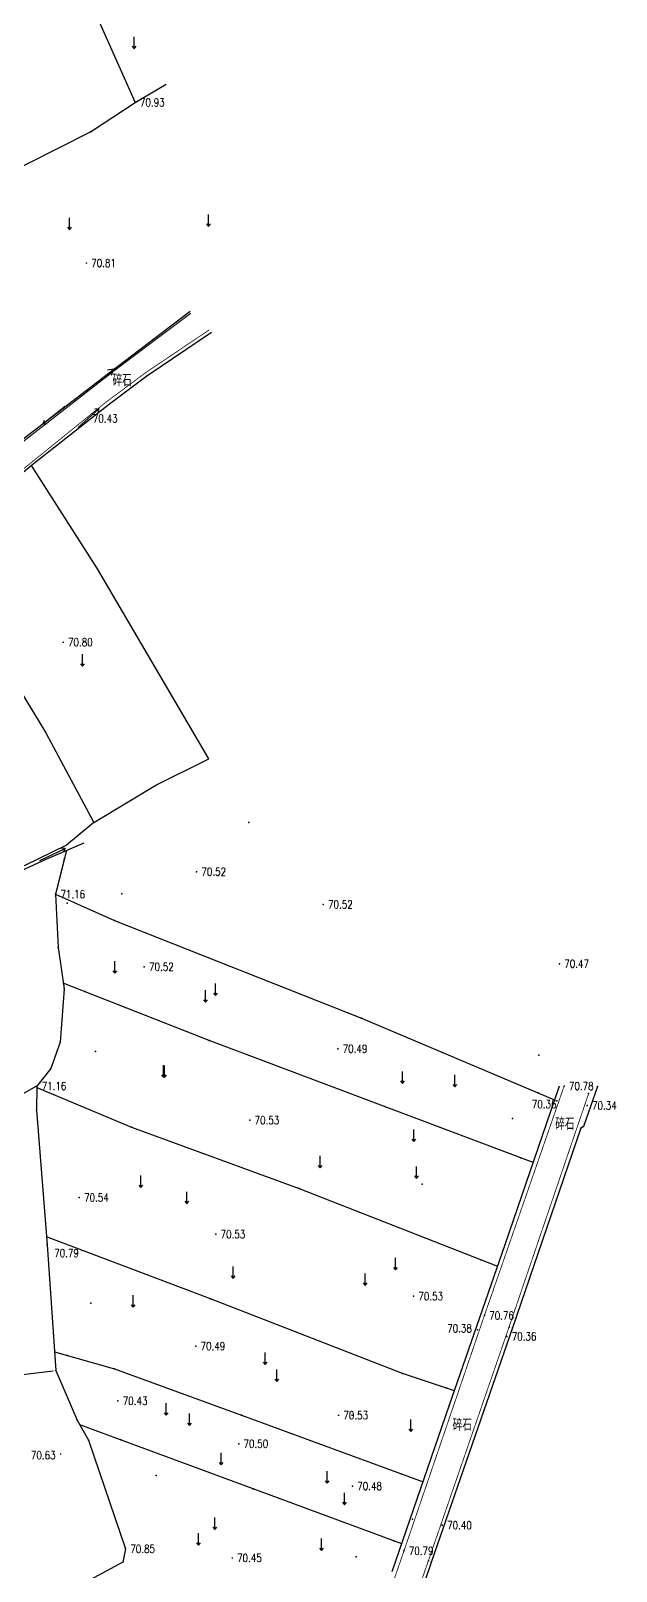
# Model space of a CAD drawing. Extents: x 10519 to 17598, y -625 to 2857.
# Drawn here: x 14161.8 to 14234.9, y 640.5 to 833 of the extents above; entities that cross this region are included whole.
import ezdxf
from ezdxf.enums import TextEntityAlignment as Align

# ---------------------------------------------------------------- set-up
doc = ezdxf.new("R2010")
doc.units = 0
doc.header["$MEASUREMENT"] = 0
doc.linetypes.add('X2', pattern=[10, 8, -2])
doc.linetypes.add('X3', pattern=[5, 4, -1])
doc.layers.get('0').update_dxf_attribs({"linetype": 'CONTINUOUS'})
doc.layers.add('0000原地形', color=252, linetype='CONTINUOUS')
doc.layers.add('GCD', color=224, linetype='CONTINUOUS')
doc.styles.add('HZ', font='txt8.shx', dxfattribs={"width": 0.8, "bigfont": 'hz.shx'})
doc.styles.get("Standard").update_dxf_attribs({"font": 'txt8.shx', "width": 0.8, "bigfont": 'hz.shx'})
doc.styles.add('正等线体', font='txt8.shx', dxfattribs={"width": 0.8, "bigfont": 'hz.shx'})

# ---------------------------------------------------------------- blocks, each defined once
blk = doc.blocks.new('GC200')
at = {"linetype": 'Continuous', "const_width": 0.2, "flags": 128}
blk.add_lwpolyline([(-0.1, 0, 1), (0.1, 0, 1)], format="xyb", close=True, dxfattribs=at)

msp = doc.modelspace()

# ---------------------------------------------------------------- linework, layer by layer
at = {"layer": '0000原地形', "linetype": 'Continuous'}
for p, q in [((14169.32, 836.43, 71.13), (14174.8, 824.1, 71.13)), ((14174.8, 824.1), (14178.66, 826.37)), ((14169.2, 820.44), (14174.8, 824.1)), ((14146.85, 809.12), (14169.2, 820.44)), ((14171.7, 790.42, -28.3), (14181.69, 798, -28.3)), ((14184.33, 795.32, 70.83), (14176.28, 789.89, 70.83)), ((14160.25, 781.62, -28.3), (14171.7, 790.42, -28.3)), ((14176.28, 789.89, 70.83), (14171.6, 786.37, 70.83)), ((14171.6, 786.37, 70.83), (14161.83, 778.71, 70.83)), ((14161.83, 778.71, 70.86), (14149.37, 768.19, 70.86)), ((14170.1, 765.79, 70.66), (14161.83, 778.71, 70.66)), ((14184, 742.03, 70.66), (14170.1, 765.79, 70.66)), ((14153.27, 762.3, 70.86), (14163.63, 745.31, 70.86)), ((14163.63, 745.31, 70.86), (14169.62, 734.11, 70.86)), ((14177.38, 738.75, 70.66), (14184, 742.03, 70.66)), ((14169.62, 734.11, 70.66), (14177.38, 738.75, 70.66)), ((14169.62, 734.11, 70.86), (14166.24, 731.26, 70.86)), ((14166.24, 731.26, 70.86), (14154.13, 725.4, 70.86)), ((14163.68, 729.49, 71.04), (14168.44, 731.53, 71.04)), ((14166.2, 730.57, 71.3), (14164.86, 725.13, 71.3)), ((14157.28, 726.57, 71.04), (14163.68, 729.49, 71.04)), ((14165.93, 729.5, 71.3), (14164.86, 725.13, 71.3)), ((14164.86, 725.13, 71.3), (14165.17, 718.45, 71.3)), ((14164.86, 725.13, 70.64), (14172.22, 721.82, 70.64)), ((14164.86, 725.13, 71.3), (14165.17, 718.45, 71.3)), ((14172.22, 721.82, 70.64), (14203.08, 709.65, 70.64)), ((14165.17, 718.45, 71.3), (14165.92, 713.29, 71.3)), ((14165.17, 718.45, 71.3), (14165.92, 713.29, 71.3)), ((14165.92, 713.29, 71.3), (14165.43, 706.62, 71.3)), ((14165.92, 713.29, 71.3), (14165.43, 706.62, 71.3)), ((14184.06, 706.83, 70.54), (14165.81, 714.01, 70.54)), ((14184.06, 706.83, 70.54), (14165.81, 714.01, 70.54)), ((14203.08, 709.65, 70.64), (14227.22, 699.42, 70.64)), ((14206.19, 698.52, 70.54), (14184.06, 706.83, 70.54)), ((14206.19, 698.52, 70.54), (14184.06, 706.83, 70.54)), ((14165.43, 706.62, 71.3), (14164.26, 703.33, 71.3)), ((14165.43, 706.62, 71.3), (14164.26, 703.33, 71.3)), ((14164.26, 703.33, 71.3), (14162.52, 701.15, 71.3)), ((14164.26, 703.33, 71.3), (14162.52, 701.15, 71.3)), ((14162.47, 701.15), (14148.92, 693.49)), ((14162.52, 701.15, 71.3), (14162.47, 698.13, 71.3)), ((14162.52, 701.15, 71.3), (14162.47, 698.13, 71.3)), ((14162.52, 700.98, 70.65), (14174.34, 696.01, 70.65)), ((14162.52, 700.98, 70.65), (14174.34, 696.01, 70.65)), ((14162.47, 698.13, 71.3), (14163.79, 681.32, 71.3)), ((14162.47, 698.13, 71.3), (14163.79, 681.32, 71.3)), ((14224.55, 691.58, 70.54), (14206.19, 698.52, 70.54)), ((14224.55, 691.58, 70.54), (14206.19, 698.52, 70.54)), ((14174.34, 696.01, 70.65), (14195.32, 688.36, 70.65)), ((14174.34, 696.01, 70.65), (14195.32, 688.36, 70.65)), ((14195.32, 688.36, 70.65), (14220.1, 678.62, 70.65)), ((14195.32, 688.36, 70.65), (14220.1, 678.62, 70.65)), ((14184.2, 674.56, 70.61), (14163.71, 682.29, 70.61)), ((14184.2, 674.56, 70.61), (14163.71, 682.29, 70.61)), ((14163.79, 681.32, 71.3), (14164.89, 665.58, 71.3)), ((14163.79, 681.32, 71.3), (14164.89, 665.58, 71.3)), ((14208.23, 665.23, 70.61), (14184.2, 674.56, 70.61)), ((14208.23, 665.23, 70.61), (14184.2, 674.56, 70.61)), ((14164.73, 667.93, 70.59), (14172.2, 665.8, 70.59)), ((14164.73, 667.93, 70.59), (14172.2, 665.8, 70.59)), ((14157.2, 664.66, 70.98), (14164.54, 665.56, 70.98)), ((14164.89, 665.58, 71.3), (14167.55, 659.4, 71.3)), ((14164.89, 665.58, 71.3), (14167.55, 659.4, 71.3)), ((14172.2, 665.8, 70.59), (14188.11, 660, 70.59)), ((14172.2, 665.8, 70.59), (14188.11, 660, 70.59)), ((14214.7, 663.06, 70.61), (14208.23, 665.23, 70.61)), ((14214.7, 663.06, 70.61), (14208.23, 665.23, 70.61)), ((14206.94, 640.47, 70.98), (14214.04, 661.18, 70.98)), ((14206.94, 640.47, 70.98), (14214.04, 661.18, 70.98)), ((14167.55, 659.4, 71.3), (14168.97, 656.88, 71.3)), ((14167.55, 659.4, 71.3), (14168.97, 656.88, 71.3)), ((14189.55, 650.82, 70.68), (14167.88, 658.82, 70.68)), ((14189.55, 650.82, 70.68), (14167.88, 658.82, 70.68)), ((14188.11, 660, 70.59), (14210.79, 651.68, 70.59)), ((14188.11, 660, 70.59), (14210.79, 651.68, 70.59)), ((14168.97, 656.88, 71.3), (14173.6, 643.29, 71.3)), ((14168.97, 656.88, 71.3), (14173.6, 643.29, 71.3)), ((14208.13, 643.94, 70.68), (14189.55, 650.82, 70.68)), ((14208.13, 643.94, 70.68), (14189.55, 650.82, 70.68)), ((14173.6, 643.29, 71.3), (14173.27, 641.64, 71.3)), ((14173.6, 643.29, 71.3), (14173.27, 641.64, 71.3)), ((14173.27, 641.64, 71.3), (14167.02, 638.25, 71.3)), ((14173.27, 641.64, 71.3), (14167.02, 638.25, 71.3)), ((14211.86, 641.73), (14203.58, 617.66)), ((14211.86, 641.73), (14203.58, 617.66))]:
    msp.add_line(p, q, dxfattribs=at)
at = {"layer": '0000原地形'}
for p, q in [((14174.67, 830.81), (14174.67, 832.31)), ((14174.42, 831.11), (14174.67, 830.81)), ((14174.67, 830.81), (14174.92, 831.11)), ((14166.6, 808.19), (14166.6, 809.69)), ((14183.7, 808.9), (14183.95, 808.6)), ((14183.95, 808.6), (14183.95, 810.1)), ((14183.95, 808.6), (14184.2, 808.9)), ((14166.35, 808.49), (14166.6, 808.19)), ((14166.6, 808.19), (14166.85, 808.49)), ((14172.14, 790.75, -28.3), (14171.34, 790.65, -28.3)), ((14171.83, 790.01, -28.3), (14172.14, 790.75, -28.3)), ((14166.06, 786.1, -28.3), (14163.32, 783.92, -28.3)), ((14167.67, 783.46), (14170.26, 785.81)), ((14170.26, 785.81), (14169.76, 785.75)), ((14170.26, 785.81), (14170.15, 785.32)), ((14163.32, 783.92, -28.3), (14163.46, 784.4, -28.3)), ((14163.32, 783.92, -28.3), (14163.82, 783.95, -28.3)), ((14168.22, 753.62), (14168.22, 755.12)), ((14167.97, 753.92), (14168.22, 753.62)), ((14168.22, 753.62), (14168.47, 753.92)), ((14162.87, 729.33), (14166.04, 730.82)), ((14166.04, 730.82), (14165.54, 730.9)), ((14166.04, 730.82), (14165.79, 730.38)), ((14172.27, 715.25), (14172.27, 716.75)), ((14172.02, 715.55), (14172.27, 715.25)), ((14172.27, 715.25), (14172.52, 715.55)), ((14183.58, 711.62), (14183.58, 713.12)), ((14184.6, 712.75), (14184.85, 712.45)), ((14184.85, 712.45), (14184.85, 713.95)), ((14184.85, 712.45), (14185.1, 712.75)), ((14183.33, 711.92), (14183.58, 711.62)), ((14183.58, 711.62), (14183.83, 711.92)), ((14178.33, 702.26), (14178.33, 703.76)), ((14178.47, 702.23), (14178.47, 703.73)), ((14208.22, 701.48), (14208.22, 702.98)), ((14178.08, 702.56), (14178.33, 702.26)), ((14178.22, 702.53), (14178.47, 702.23)), ((14178.33, 702.26), (14178.58, 702.56)), ((14178.47, 702.23), (14178.72, 702.53)), ((14207.97, 701.78), (14208.22, 701.48)), ((14208.22, 701.48), (14208.47, 701.78)), ((14214.52, 701.35), (14214.77, 701.05)), ((14214.77, 701.05), (14214.77, 702.55)), ((14214.77, 701.05), (14215.02, 701.35)), ((14209.62, 694.22), (14209.62, 695.72)), ((14209.37, 694.52), (14209.62, 694.22)), ((14209.62, 694.22), (14209.87, 694.52)), ((14197.91, 690.91), (14197.91, 692.41)), ((14175.53, 688.46), (14175.53, 689.96)), ((14197.66, 691.21), (14197.91, 690.91)), ((14197.91, 690.91), (14198.16, 691.21)), ((14209.7, 689.91), (14209.95, 689.61)), ((14209.95, 689.61), (14209.95, 691.11)), ((14209.95, 689.61), (14210.2, 689.91)), ((14175.28, 688.76), (14175.53, 688.46)), ((14175.53, 688.46), (14175.78, 688.76)), ((14181.24, 686.44), (14181.24, 687.94)), ((14180.99, 686.74), (14181.24, 686.44)), ((14181.24, 686.44), (14181.49, 686.74)), ((14187.07, 677.11), (14187.07, 678.61)), ((14207.09, 678.46), (14207.34, 678.16)), ((14207.34, 678.16), (14207.34, 679.66)), ((14207.34, 678.16), (14207.59, 678.46)), ((14186.82, 677.41), (14187.07, 677.11)), ((14187.07, 677.11), (14187.32, 677.41)), ((14203.28, 676.53), (14203.53, 676.23)), ((14203.53, 676.23), (14203.53, 677.73)), ((14203.53, 676.23), (14203.78, 676.53)), ((14174.55, 673.52), (14174.55, 675.02)), ((14174.3, 673.82), (14174.55, 673.52)), ((14174.55, 673.52), (14174.8, 673.82)), ((14190.81, 666.63), (14191.06, 666.33)), ((14191.06, 666.33), (14191.06, 667.83)), ((14191.06, 666.33), (14191.31, 666.63)), ((14192.25, 664.53), (14192.5, 664.23)), ((14192.5, 664.23), (14192.5, 665.73)), ((14192.5, 664.23), (14192.75, 664.53)), ((14178.68, 659.99), (14178.68, 661.49)), ((14178.43, 660.29), (14178.68, 659.99)), ((14178.68, 659.99), (14178.93, 660.29)), ((14181.33, 659.01), (14181.58, 658.71)), ((14181.58, 658.71), (14181.58, 660.21)), ((14181.58, 658.71), (14181.83, 659.01)), ((14209.24, 657.95), (14209.24, 659.45)), ((14208.99, 658.25), (14209.24, 657.95)), ((14209.24, 657.95), (14209.49, 658.25)), ((14185.55, 653.79), (14185.55, 655.29)), ((14185.3, 654.09), (14185.55, 653.79)), ((14185.55, 653.79), (14185.8, 654.09)), ((14198.8, 651.52), (14198.8, 653.02)), ((14198.55, 651.82), (14198.8, 651.52)), ((14198.8, 651.52), (14199.05, 651.82)), ((14200.7, 649.12), (14200.95, 648.82)), ((14200.95, 648.82), (14200.95, 650.32)), ((14200.95, 648.82), (14201.2, 649.12)), ((14184.78, 645.7), (14184.78, 647.2)), ((14182.71, 643.77), (14182.71, 645.27)), ((14184.53, 646), (14184.78, 645.7)), ((14184.78, 645.7), (14185.03, 646)), ((14182.46, 644.07), (14182.71, 643.77)), ((14182.71, 643.77), (14182.96, 644.07)), ((14197.85, 643.39), (14198.1, 643.09)), ((14198.1, 643.09), (14198.1, 644.59)), ((14198.1, 643.09), (14198.35, 643.39))]:
    msp.add_line(p, q, dxfattribs=at)
at = {"layer": '0000原地形', "color": 253, "linetype": 'Continuous'}
for p, q in [((14221.05, 681.35, 70.98), (14227.79, 701.07, 70.98)), ((14221.05, 681.35, 70.98), (14227.79, 701.07, 70.98)), ((14232.57, 701.08), (14230.83, 696.09)), ((14232.57, 701.08), (14230.83, 696.09)), ((14230.52, 695.89), (14221.95, 670.92)), ((14230.52, 695.89), (14221.95, 670.92)), ((14230.83, 696.09), (14230.52, 695.89)), ((14230.83, 696.09), (14230.52, 695.89)), ((14214.04, 661.18, 70.98), (14221.05, 681.35, 70.98)), ((14214.04, 661.18, 70.98), (14221.05, 681.35, 70.98)), ((14221.95, 670.92), (14211.86, 641.73)), ((14221.95, 670.92), (14211.86, 641.73))]:
    msp.add_line(p, q, dxfattribs=at)
at = {"layer": '0000原地形', "linetype": 'X2', "const_width": 0.15, "elevation": 71.17, "flags": 128}
msp.add_lwpolyline([(14137.21, 770.66), (14142.04, 771.45), (14147.18, 773.08), (14152.13, 775.67), (14160.41, 781.4), (14172.33, 790.68), (14181.75, 797.74)], dxfattribs=at)
at = {"layer": '0000原地形', "linetype": 'Continuous', "const_width": 0.1, "elevation": -28.3, "flags": 128}
msp.add_lwpolyline([(14137.32, 768.64), (14145.3, 768.36), (14149.01, 768.71), (14149.01, 768.71), (14171.14, 786.62), (14176.09, 790.3), (14184.04, 795.65)], dxfattribs=at)
at = {"layer": '0000原地形', "linetype": 'X3', "const_width": 0.1, "flags": 128}
msp.add_lwpolyline([(14228.42, 701.15), (14218.45, 672.46), (14208.4, 643.04), (14199.93, 618.57), (14188.37, 585.04), (14181.33, 564.6)], dxfattribs=at)
at = {"layer": '0000原地形', "linetype": 'X2', "const_width": 0.1, "flags": 128}
msp.add_lwpolyline([(14228.42, 701.15), (14218.45, 672.46), (14208.4, 643.04), (14199.93, 618.57), (14188.37, 585.04), (14181.33, 564.6)], dxfattribs=at)
at = {"layer": '0000原地形', "linetype": 'Continuous', "const_width": 0.1, "flags": 128}
msp.add_lwpolyline([(14184.58, 563.83), (14191.62, 584.37), (14203.05, 617.43), (14211.45, 641.81), (14221.53, 671.02), (14231.48, 700.21)], dxfattribs=at)
msp.add_lwpolyline([(14184.58, 563.83), (14191.62, 584.37), (14203.05, 617.43), (14211.45, 641.81), (14221.53, 671.02), (14231.48, 700.21)], dxfattribs=at)
at = {"layer": '0000原地形', "linetype": 'Continuous'}
for p in [(14174.8, 824.1, 70.93), (14169.2, 820.44, 70.89), (14189.02, 734.08, 70.5), (14165.93, 729.5, 71.3), (14182.48, 727.94, 70.52), (14164.86, 725.13, 71.16), (14166.31, 724.02, 70.64), (14173.13, 725.17, 70.51), (14172.22, 721.82, 70.66), (14165.17, 718.45, 70.98), (14175.94, 716.06, 70.52), (14165.92, 713.29, 71.15), (14168.5, 712.95, 70.62), (14203.08, 709.65, 70.64), (14184.06, 706.83, 70.63), (14165.43, 706.62, 71.15), (14169.85, 705.46, 70.49), (14200.14, 705.82, 70.49), (14164.26, 703.33, 71.1), (14162.52, 701.15, 71.16), (14164.61, 700.1, 70.65), (14162.46, 698.12, 70.82), (14162.47, 698.13, 70.82), (14206.19, 698.52, 70.58), (14174.34, 696.01, 70.65), (14189.13, 696.87, 70.53), (14195.32, 688.36, 70.64), (14210.66, 688.89, 70.5), (14167.82, 687.21, 70.54), (14184.88, 682.63, 70.53), (14163.79, 681.32, 70.78), (14168.17, 680.61, 70.67), (14169.26, 674, 70.52), (14184.2, 674.56, 70.66), (14209.6, 674.87, 70.53), (14182.37, 668.64, 70.49), (14166.35, 667.47, 70.59), (14164.89, 665.58, 70.83), (14172.2, 665.8, 70.59), (14208.23, 665.23, 70.66), (14172.65, 661.79, 70.43), (14167.55, 659.4, 70.81), (14188.11, 660, 70.62), (14201.93, 659.99, 70.53), (14168.97, 656.88, 70.8), (14173.04, 656.91, 70.64), (14187.74, 656.44, 70.5), (14177.44, 652.45, 70.47), (14189.55, 650.82, 70.61), (14201.96, 651.15, 70.48), (14208.15, 652.65, 70.56), (14209.45, 647.01, 70.37), (14173.6, 643.29, 70.85), (14207.14, 644.31, 70.68), (14173.27, 641.64, 70.86), (14202.42, 642.31, 70.52), (14208.4, 643.04, 70.79)]:
    msp.add_point(p, dxfattribs=at)
at = {"layer": '0000原地形', "color": 253, "linetype": 'Continuous'}
for p in [(14227.84, 716.44, 70.47), (14225.24, 704.99, 70.49), (14227.79, 701.07, 70.78), (14228.42, 701.15, 70.78), (14232.57, 701.08, 70.75), (14225.16, 700.29, 70.59), (14227.51, 699.31, 70.36), (14231.48, 700.21, 70.75), (14221.98, 697.09, 70.51), (14231.31, 698.71, 70.34), (14230.52, 695.89, 70.77), (14230.83, 696.09, 70.78), (14222.99, 692.17, 70.54), (14221.05, 681.35, 70.79), (14218.02, 679.44, 70.63), (14218.45, 672.46, 70.76), (14217.58, 670.68, 70.38), (14221.53, 671.02, 70.76), (14221.95, 670.92, 70.76), (14221.27, 669.85, 70.36), (14213.76, 663.38, 70.61), (14214.04, 661.18, 70.79), (14213.19, 646.24, 70.4), (14211.45, 641.81, 70.81), (14211.86, 641.73, 70.83)]:
    msp.add_point(p, dxfattribs=at)

# ---------------------------------------------------------------- block references
at = {"layer": 'GCD', "linetype": 'Continuous'}
ref = msp.add_blockref('GC200', (14174.8, 824.1, 70.93), dxfattribs=dict(at, xscale=0.5, yscale=0.5, zscale=0.5))
ref.add_attrib('height', '70.93', dxfattribs={"linetype": 'Continuous', "height": 1, "style": '正等线体', "width": 0.8}).set_placement((14175.4, 824.1, 70.93), align=Align.MIDDLE_LEFT)
ref = msp.add_blockref('GC200', (14168.71, 804.02, 70.81), dxfattribs=dict(at, xscale=0.5, yscale=0.5, zscale=0.5))
ref.add_attrib('height', '70.81', dxfattribs={"linetype": 'Continuous', "height": 1, "style": '正等线体', "width": 0.8}).set_placement((14169.31, 804.02, 70.81), align=Align.MIDDLE_LEFT)
ref = msp.add_blockref('GC200', (14168.91, 784.6, 70.43), dxfattribs=dict(at, xscale=0.5, yscale=0.5, zscale=0.5))
ref.add_attrib('height', '70.43', dxfattribs={"linetype": 'Continuous', "height": 1, "style": 'HZ', "width": 0.8}).set_placement((14169.51, 784.6, 70.43), align=Align.MIDDLE_LEFT)
ref = msp.add_blockref('GC200', (14165.81, 756.62, 70.8), dxfattribs=dict(at, xscale=0.5, yscale=0.5, zscale=0.5))
ref.add_attrib('height', '70.80', dxfattribs={"linetype": 'Continuous', "height": 1, "style": 'HZ', "width": 0.8}).set_placement((14166.41, 756.62, 70.8), align=Align.MIDDLE_LEFT)
ref = msp.add_blockref('GC200', (14182.48, 727.94, 70.52), dxfattribs=dict(at, xscale=0.5, yscale=0.5, zscale=0.5))
ref.add_attrib('height', '70.52', dxfattribs={"linetype": 'Continuous', "height": 1, "style": 'HZ', "width": 0.8}).set_placement((14183.08, 727.94, 70.52), align=Align.MIDDLE_LEFT)
ref = msp.add_blockref('GC200', (14164.86, 725.13, 71.16), dxfattribs=dict(at, xscale=0.5, yscale=0.5, zscale=0.5))
ref.add_attrib('height', '71.16', dxfattribs={"linetype": 'Continuous', "height": 1, "style": '正等线体', "width": 0.8}).set_placement((14165.46, 725.13, 71.16), align=Align.MIDDLE_LEFT)
ref = msp.add_blockref('GC200', (14198.31, 723.85, 70.52), dxfattribs=dict(at, xscale=0.5, yscale=0.5, zscale=0.5))
ref.add_attrib('height', '70.52', dxfattribs={"linetype": 'Continuous', "height": 1, "style": '正等线体', "width": 0.8}).set_placement((14198.91, 723.85, 70.52), align=Align.MIDDLE_LEFT)
ref = msp.add_blockref('GC200', (14175.94, 716.06, 70.52), dxfattribs=dict(at, xscale=0.5, yscale=0.5, zscale=0.5))
ref.add_attrib('height', '70.52', dxfattribs={"linetype": 'Continuous', "height": 1, "style": 'HZ', "width": 0.8}).set_placement((14176.54, 716.06, 70.52), align=Align.MIDDLE_LEFT)
ref = msp.add_blockref('GC200', (14227.84, 716.44, 70.47), dxfattribs=dict(at, xscale=0.5, yscale=0.5, zscale=0.5))
ref.add_attrib('height', '70.47', dxfattribs={"linetype": 'Continuous', "height": 1, "style": 'HZ', "width": 0.8}).set_placement((14228.44, 716.44, 70.47), align=Align.MIDDLE_LEFT)
ref = msp.add_blockref('GC200', (14200.14, 705.82, 70.49), dxfattribs=dict(at, xscale=0.5, yscale=0.5, zscale=0.5))
ref.add_attrib('height', '70.49', dxfattribs={"linetype": 'Continuous', "height": 1, "style": '正等线体', "width": 0.8}).set_placement((14200.74, 705.82, 70.49), align=Align.MIDDLE_LEFT)
ref = msp.add_blockref('GC200', (14200.14, 705.82, 70.49), dxfattribs=dict(at, xscale=0.5, yscale=0.5, zscale=0.5))
ref.add_attrib('height', '70.49', dxfattribs={"linetype": 'Continuous', "height": 1, "style": 'HZ', "width": 0.8}).set_placement((14200.74, 705.82, 70.49), align=Align.MIDDLE_LEFT)
ref = msp.add_blockref('GC200', (14162.52, 701.15, 71.16), dxfattribs=dict(at, xscale=0.5, yscale=0.5, zscale=0.5))
ref.add_attrib('height', '71.16', dxfattribs={"linetype": 'Continuous', "height": 1, "style": '正等线体', "width": 0.8}).set_placement((14163.12, 701.15, 71.16), align=Align.MIDDLE_LEFT)
ref = msp.add_blockref('GC200', (14228.42, 701.15, 70.78), dxfattribs=dict(at, xscale=0.5, yscale=0.5, zscale=0.5))
ref.add_attrib('height', '70.78', dxfattribs={"linetype": 'Continuous', "height": 1, "style": '正等线体', "width": 0.8}).set_placement((14229.02, 701.15, 70.78), align=Align.MIDDLE_LEFT)
ref = msp.add_blockref('GC200', (14227.51, 699.31, 70.36), dxfattribs=dict(at, xscale=0.5, yscale=0.5, zscale=0.5))
ref.add_attrib('height', '70.36', dxfattribs={"linetype": 'Continuous', "height": 1, "style": 'HZ', "width": 0.8}).set_placement((14224.38, 698.88, 70.36), align=Align.MIDDLE_LEFT)
ref = msp.add_blockref('GC200', (14231.31, 698.71, 70.34), dxfattribs=dict(at, xscale=0.5, yscale=0.5, zscale=0.5))
ref.add_attrib('height', '70.34', dxfattribs={"linetype": 'Continuous', "height": 1, "style": 'HZ', "width": 0.8}).set_placement((14231.91, 698.71, 70.34), align=Align.MIDDLE_LEFT)
ref = msp.add_blockref('GC200', (14189.13, 696.87, 70.53), dxfattribs=dict(at, xscale=0.5, yscale=0.5, zscale=0.5))
ref.add_attrib('height', '70.53', dxfattribs={"linetype": 'Continuous', "height": 1, "style": '正等线体', "width": 0.8}).set_placement((14189.73, 696.87, 70.53), align=Align.MIDDLE_LEFT)
ref = msp.add_blockref('GC200', (14189.13, 696.87, 70.53), dxfattribs=dict(at, xscale=0.5, yscale=0.5, zscale=0.5))
ref.add_attrib('height', '70.53', dxfattribs={"linetype": 'Continuous', "height": 1, "style": 'HZ', "width": 0.8}).set_placement((14189.73, 696.87, 70.53), align=Align.MIDDLE_LEFT)
ref = msp.add_blockref('GC200', (14167.82, 687.21, 70.54), dxfattribs=dict(at, xscale=0.5, yscale=0.5, zscale=0.5))
ref.add_attrib('height', '70.54', dxfattribs={"linetype": 'Continuous', "height": 1, "style": 'HZ', "width": 0.8}).set_placement((14168.42, 687.21, 70.54), align=Align.MIDDLE_LEFT)
ref = msp.add_blockref('GC200', (14184.88, 682.63, 70.53), dxfattribs=dict(at, xscale=0.5, yscale=0.5, zscale=0.5))
ref.add_attrib('height', '70.53', dxfattribs={"linetype": 'Continuous', "height": 1, "style": '正等线体', "width": 0.8}).set_placement((14185.48, 682.63, 70.53), align=Align.MIDDLE_LEFT)
ref = msp.add_blockref('GC200', (14163.79, 681.32, 70.78), dxfattribs=dict(at, xscale=0.5, yscale=0.5, zscale=0.5))
ref.add_attrib('height', '70.79', dxfattribs={"linetype": 'Continuous', "height": 1, "style": '正等线体', "width": 0.8}).set_placement((14164.68, 680.27, 70.78), align=Align.MIDDLE_LEFT)
ref = msp.add_blockref('GC200', (14209.6, 674.87, 70.53), dxfattribs=dict(at, xscale=0.5, yscale=0.5, zscale=0.5))
ref.add_attrib('height', '70.53', dxfattribs={"linetype": 'Continuous', "height": 1, "style": 'HZ', "width": 0.8}).set_placement((14210.2, 674.87, 70.53), align=Align.MIDDLE_LEFT)
ref = msp.add_blockref('GC200', (14218.45, 672.46, 70.76), dxfattribs=dict(at, xscale=0.5, yscale=0.5, zscale=0.5))
ref.add_attrib('height', '70.76', dxfattribs={"linetype": 'Continuous', "height": 1, "style": '正等线体', "width": 0.8}).set_placement((14219.05, 672.46, 70.76), align=Align.MIDDLE_LEFT)
ref = msp.add_blockref('GC200', (14217.58, 670.68, 70.38), dxfattribs=dict(at, xscale=0.5, yscale=0.5, zscale=0.5))
ref.add_attrib('height', '70.38', dxfattribs={"linetype": 'Continuous', "height": 1, "style": 'HZ', "width": 0.8}).set_placement((14213.8, 670.86, 70.38), align=Align.MIDDLE_LEFT)
ref = msp.add_blockref('GC200', (14221.27, 669.85, 70.36), dxfattribs=dict(at, xscale=0.5, yscale=0.5, zscale=0.5))
ref.add_attrib('height', '70.36', dxfattribs={"linetype": 'Continuous', "height": 1, "style": 'HZ', "width": 0.8}).set_placement((14221.87, 669.85, 70.36), align=Align.MIDDLE_LEFT)
ref = msp.add_blockref('GC200', (14182.37, 668.64, 70.49), dxfattribs=dict(at, xscale=0.5, yscale=0.5, zscale=0.5))
ref.add_attrib('height', '70.49', dxfattribs={"linetype": 'Continuous', "height": 1, "style": 'HZ', "width": 0.8}).set_placement((14182.98, 668.64, 70.49), align=Align.MIDDLE_LEFT)
ref = msp.add_blockref('GC200', (14172.65, 661.79, 70.43), dxfattribs=dict(at, xscale=0.5, yscale=0.5, zscale=0.5))
ref.add_attrib('height', '70.43', dxfattribs={"linetype": 'Continuous', "height": 1, "style": 'HZ', "width": 0.8}).set_placement((14173.25, 661.79, 70.43), align=Align.MIDDLE_LEFT)
ref = msp.add_blockref('GC200', (14200.23, 659.99, 70.53), dxfattribs=dict(at, xscale=0.5, yscale=0.5, zscale=0.5))
ref.add_attrib('height', '70.53', dxfattribs={"linetype": 'Continuous', "height": 1, "style": '正等线体', "width": 0.8}).set_placement((14200.83, 659.99, 70.53), align=Align.MIDDLE_LEFT)
ref = msp.add_blockref('GC200', (14187.74, 656.44, 70.5), dxfattribs=dict(at, xscale=0.5, yscale=0.5, zscale=0.5))
ref.add_attrib('height', '70.50', dxfattribs={"linetype": 'Continuous', "height": 1, "style": '正等线体', "width": 0.8}).set_placement((14188.34, 656.44, 70.5), align=Align.MIDDLE_LEFT)
ref = msp.add_blockref('GC200', (14165.49, 655.15, 70.62), dxfattribs=dict(at, xscale=0.5, yscale=0.5, zscale=0.5))
ref.add_attrib('height', '70.63', dxfattribs={"linetype": 'Continuous', "height": 1, "style": 'HZ', "width": 0.8}).set_placement((14161.77, 655.01, 70.62), align=Align.MIDDLE_LEFT)
ref = msp.add_blockref('GC200', (14201.96, 651.15, 70.48), dxfattribs=dict(at, xscale=0.5, yscale=0.5, zscale=0.5))
ref.add_attrib('height', '70.48', dxfattribs={"linetype": 'Continuous', "height": 1, "style": 'HZ', "width": 0.8}).set_placement((14202.56, 651.15, 70.48), align=Align.MIDDLE_LEFT)
ref = msp.add_blockref('GC200', (14213.19, 646.24, 70.4), dxfattribs=dict(at, xscale=0.5, yscale=0.5, zscale=0.5))
ref.add_attrib('height', '70.40', dxfattribs={"linetype": 'Continuous', "height": 1, "style": 'HZ', "width": 0.8}).set_placement((14213.79, 646.24, 70.4), align=Align.MIDDLE_LEFT)
ref = msp.add_blockref('GC200', (14173.6, 643.29, 70.85), dxfattribs=dict(at, xscale=0.5, yscale=0.5, zscale=0.5))
ref.add_attrib('height', '70.85', dxfattribs={"linetype": 'Continuous', "height": 1, "style": '正等线体', "width": 0.8}).set_placement((14174.2, 643.29, 70.85), align=Align.MIDDLE_LEFT)
ref = msp.add_blockref('GC200', (14208.4, 643.04, 70.79), dxfattribs=dict(at, xscale=0.5, yscale=0.5, zscale=0.5))
ref.add_attrib('height', '70.79', dxfattribs={"linetype": 'Continuous', "height": 1, "style": '正等线体', "width": 0.8}).set_placement((14209, 643.04, 70.79), align=Align.MIDDLE_LEFT)
ref = msp.add_blockref('GC200', (14186.94, 642.16, 70.45), dxfattribs=dict(at, xscale=0.5, yscale=0.5, zscale=0.5))
ref.add_attrib('height', '70.45', dxfattribs={"linetype": 'Continuous', "height": 1, "style": '正等线体', "width": 0.8}).set_placement((14187.54, 642.16, 70.45), align=Align.MIDDLE_LEFT)

# ---------------------------------------------------------------- texts
at = {"layer": '0000原地形', "linetype": 'Continuous', "width": 0.8}
for p in [(14173.17, 789.45), (14228.51, 696.5), (14215.69, 658.88)]:
    msp.add_text('碎石', height=1.5, dxfattribs=at).set_placement(p, align=Align.MIDDLE)

doc.saveas('drawing.dxf')
